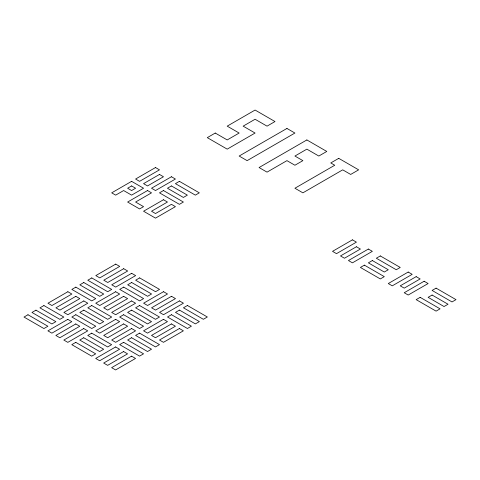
<?xml version="1.0" encoding="UTF-8"?>
<svg xmlns="http://www.w3.org/2000/svg" width="480" height="480" viewBox="0 0 480 480"><rect width="100%" height="100%" fill="white"/><g stroke="black" fill="none" stroke-linecap="round" stroke-linejoin="round"><path stroke-width="0.72" d="M131.604 181.344L111.69 192.84L115.668 195.138L123.636 190.542L131.604 195.138L143.556 188.238L131.604 181.344M155.502 167.544L135.588 179.04L139.572 181.344L159.486 169.842L155.502 167.544M215.25 133.044L207.288 137.646L227.202 149.142L255.084 133.044L243.138 126.15L255.084 119.25L267.036 126.15L275.004 121.548L255.084 110.052L227.202 126.15L239.154 133.044L227.202 139.944L215.25 133.044M131.604 185.94L127.62 188.238L131.604 190.542L135.588 188.238L131.604 185.94M159.486 174.444L143.556 183.642L147.534 185.94L163.47 176.742L159.486 174.444M147.534 190.542L127.62 202.038L139.572 208.938L143.556 206.64L135.588 202.038L151.518 192.84L147.534 190.542M171.438 176.742L151.518 188.238L155.502 190.542L175.422 179.04L171.438 176.742M163.47 190.542L159.486 192.84L179.406 204.336L183.384 202.038L163.47 190.542M171.438 185.94L167.454 188.238L183.384 197.442L187.368 195.138L171.438 185.94M179.406 181.344L175.422 183.642L195.336 195.138L199.32 192.84L179.406 181.344M163.47 199.74L143.556 211.236L155.502 218.136L175.422 206.64L171.438 204.336L155.502 213.54L151.518 211.236L167.454 202.038L163.47 199.74M286.95 128.448L239.154 156.042L247.122 160.644L294.918 133.044L286.95 128.448M306.87 139.944L259.068 167.544L267.036 172.14L286.95 160.644L294.918 165.24L302.886 160.644L294.918 156.042L306.87 149.142L318.816 156.042L326.784 151.446L306.87 139.944M27.984 314.76L24 317.058L43.914 328.554L47.898 326.256L27.984 314.76M35.952 310.158L31.968 312.456L51.882 323.958L55.866 321.654L35.952 310.158M43.914 305.556L39.936 307.86L59.85 319.356L63.834 317.058L43.914 305.556M67.872 291.726L47.952 303.228L51.936 305.526L71.856 294.03L67.872 291.726M75.84 287.13L71.856 289.428L91.77 300.93L95.754 298.626L75.84 287.13M83.802 282.528L79.818 284.832L99.738 296.328L103.722 294.03L83.802 282.528M91.77 277.932L87.786 280.23L107.706 291.726L111.69 289.428L91.77 277.932M115.722 264.102L95.808 275.598L99.792 277.896L119.706 266.4L115.722 264.102M75.84 296.328L55.92 307.824L59.904 310.128L79.818 298.626L75.84 296.328M123.69 268.698L103.776 280.2L107.76 282.498L127.674 271.002L123.69 268.698M83.802 300.93L63.888 312.426L67.872 314.724L87.786 303.228L83.802 300.93M131.658 273.3L111.744 284.796L115.722 287.1L135.642 275.598L131.658 273.3M338.736 158.346L330.768 162.942L334.752 165.24L294.918 188.238L302.886 192.84L342.72 169.842L350.682 174.444L358.65 169.842L338.736 158.346M67.818 319.356L47.898 330.858L51.882 333.156L71.802 321.654L67.818 319.356M75.84 314.724L71.856 317.028L91.77 328.524L95.754 326.226L75.84 314.724M83.802 310.128L79.818 312.426L99.738 323.922L103.722 321.624L83.802 310.128M91.77 305.526L87.786 307.824L107.706 319.326L111.69 317.028L91.77 305.526M115.668 291.726L95.754 303.228L99.738 305.526L119.652 294.03L115.668 291.726M123.69 287.1L119.706 289.398L139.626 300.894L143.61 298.596L123.69 287.1M131.658 282.498L127.674 284.796L147.594 296.298L151.572 293.994L131.658 282.498M139.626 277.896L135.642 280.2L155.556 291.696L159.54 289.398L139.626 277.896M75.78 323.958L55.866 335.454L59.85 337.752L79.764 326.256L75.78 323.958M123.636 296.328L103.722 307.824L107.706 310.128L127.62 298.626L123.636 296.328M83.748 328.554L63.834 340.056L67.818 342.354L87.732 330.858L83.748 328.554M131.604 300.93L111.69 312.426L115.668 314.724L135.588 303.228L131.604 300.93M75.78 342.354L71.802 344.652L91.716 356.154L95.7 353.85L75.78 342.354M83.748 337.752L79.764 340.056L99.684 351.552L103.668 349.254L83.748 337.752M91.716 333.156L87.732 335.454L107.652 346.956L111.63 344.652L91.716 333.156M115.668 319.326L95.754 330.822L99.738 333.126L119.652 321.624L115.668 319.326M123.636 314.724L119.652 317.028L139.572 328.524L143.556 326.226L123.636 314.724M131.604 310.128L127.62 312.426L147.534 323.922L151.518 321.624L131.604 310.128M139.572 305.526L135.588 307.824L155.502 319.326L159.486 317.028L139.572 305.526M163.524 291.696L143.61 303.198L147.594 305.496L167.508 293.994L163.524 291.696M123.636 323.922L103.722 335.424L107.706 337.722L127.62 326.226L123.636 323.922M171.492 296.298L151.572 307.794L155.556 310.092L175.476 298.596L171.492 296.298M131.604 328.524L111.69 340.02L115.668 342.324L135.588 330.822L131.604 328.524M179.46 300.894L159.54 312.396L163.524 314.694L183.438 303.198L179.46 300.894M115.614 346.956L95.7 358.452L99.684 360.75L119.598 349.254L115.614 346.956M123.636 342.324L119.652 344.622L139.572 356.118L143.556 353.82L123.636 342.324M131.604 337.722L127.62 340.02L147.534 351.522L151.518 349.224L131.604 337.722M139.572 333.126L135.588 335.424L155.502 346.92L159.486 344.622L139.572 333.126M163.47 319.326L143.556 330.822L147.534 333.126L167.454 321.624L163.47 319.326M171.492 314.694L167.508 316.992L187.422 328.494L191.406 326.19L171.492 314.694M179.46 310.092L175.476 312.396L195.39 323.892L199.374 321.594L179.46 310.092M187.422 305.496L183.438 307.794L203.358 319.296L207.342 316.992L187.422 305.496M123.582 351.552L103.668 363.054L107.652 365.352L127.566 353.85L123.582 351.552M171.438 323.922L151.518 335.424L155.502 337.722L175.422 326.226L171.438 323.922M131.55 356.154L111.63 367.65L115.614 369.948L135.534 358.452L131.55 356.154M179.406 328.524L159.486 340.02L163.47 342.324L183.384 330.822L179.406 328.524M352.434 239.844L332.52 251.346L336.504 253.644L356.418 242.142L352.434 239.844M356.418 246.744L340.482 255.942L344.466 258.24L360.402 249.042L356.418 246.744M368.37 249.042L348.45 260.544L352.434 262.842L372.348 251.346L368.37 249.042M364.386 265.14L360.402 267.444L380.316 278.94L384.3 276.642L364.386 265.14M372.348 260.544L368.37 262.842L384.3 272.04L388.284 269.742L372.348 260.544M380.316 255.942L376.332 258.24L396.252 269.742L400.236 267.444L380.316 255.942M408.198 272.04L388.284 283.542L392.268 285.84L412.182 274.338L408.198 272.04M416.166 276.642L400.236 285.84L404.22 288.138L420.15 278.94L416.166 276.642M424.134 281.238L404.22 292.74L408.198 295.038L428.118 283.542L424.134 281.238M420.15 297.336L416.166 299.64L436.086 311.136L440.064 308.838L420.15 297.336M436.086 288.138L432.102 290.436L452.016 301.938L456 299.64L436.086 288.138M432.102 295.038L428.118 297.336L444.048 306.534L448.032 304.236L432.102 295.038"/></g></svg>
